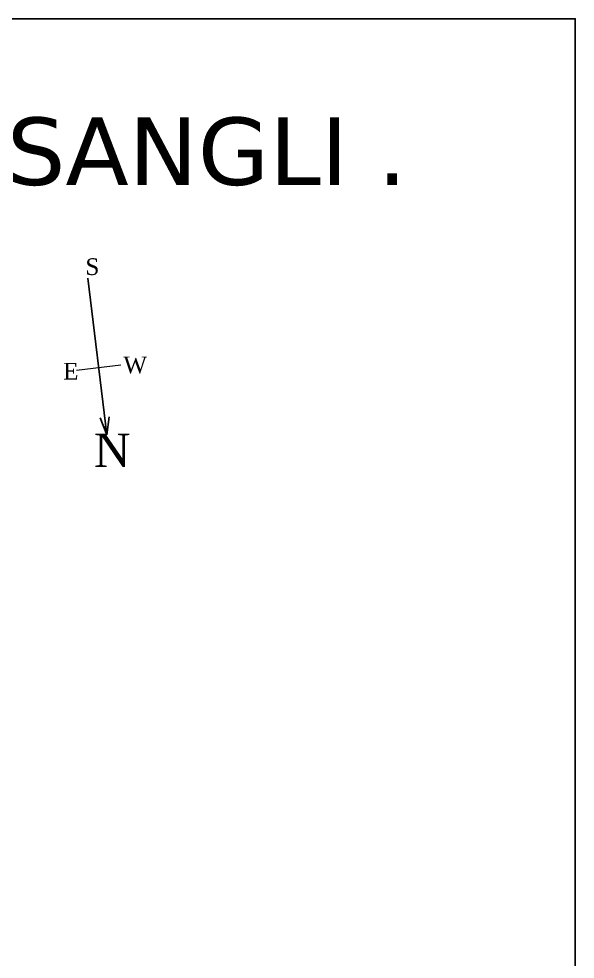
# Model space of a CAD drawing. Header units: inches. Extents: x -40 to 263, y -17 to 199.
# Drawn here: x 198.8 to 262.7, y 90.8 to 198.7 of the extents above; entities that cross this region are included whole.
import ezdxf

# ---------------------------------------------------------------- set-up
doc = ezdxf.new("R2010")
doc.units = ezdxf.units.IN
doc.header["$MEASUREMENT"] = 0
for name, color, linetype, lineweight in [('TEXT', 7, 'Continuous', 15), ('WALL', 7, 'Continuous', 30), ('window', 7, 'Continuous', 13)]:
    doc.layers.add(name, color=color, linetype=linetype, lineweight=lineweight)
doc.styles.add('PRASAD', font='arial.ttf')
doc.dimstyles.get("Standard").update_dxf_attribs({"dimtxt": 0.18, "dimasz": 0.18, "dimexe": 0.18, "dimexo": 0.0625, "dimgap": 0.09, "dimtad": 0, "dimtih": 1, "dimtoh": 1, "dimdec": 4, "dimzin": 0, "dimdsep": 46, "dimtxsty": 'Standard', "dimcen": 0.09, "dimadec": 0, "dimazin": 0, "dimtfac": 1, "dimtdec": 4, "dimtofl": 0, "dimtmove": 0, "dimatfit": 3, "dimfxl": 1, "dimtolj": 1, "dimtzin": 0, "dimarcsym": 0})

msp = doc.modelspace()

# ---------------------------------------------------------------- linework, layer by layer
msp.add_lwpolyline([(-39.55518, 198.66799), (262.71196, 198.66799), (262.71196, -17.13248), (-39.55518, -17.13248)], close=True)
at = {"layer": 'window'}
msp.add_line((210.53079, 158.92417), (205.46153, 158.31322), dxfattribs=at)

# ---------------------------------------------------------------- texts
at = {"layer": 'TEXT', "ltscale": 0.5, "insert": (110.45812, 182.86246), "char_height": 7.7343673, "attachment_point": 5}
msp.add_mtext('{\\fSwis721 BT|b0|i0|c0|p34; \\fVerdana|b0|i0|c0|p34;WALCHAND  COLLEGE OF ENGINEERING,SANGLI .}', dxfattribs=at)
at = {"layer": 'WALL', "insert": (206.47894, 171.18897), "char_height": 1.9147307, "width": 4.8328469, "attachment_point": 1, "style": 'PRASAD'}
msp.add_mtext('{\\fTimes New Roman|b0|i0|c0|p18;S}', dxfattribs=at)
at = {"layer": 'window', "attachment_point": 1, "style": 'PRASAD'}
for s, insert, char_height, width in [('{\\fTimes New Roman|b0|i0|c0|p18;W}', (210.82886, 159.91037), 1.9147307, 4.8328469), ('{\\fTimes New Roman|b0|i0|c0|p18;E}', (203.9193, 159.19135), 1.9147307, 4.8328469), ('{\\fTimes New Roman|b0|i0|c0|p18;N}', (207.46481, 151.06898), 3.8294614, 9.6656937)]:
    msp.add_mtext(s, dxfattribs=dict(at, insert=insert, char_height=char_height, width=width))

# ---------------------------------------------------------------- leaders
at = {"layer": 'window'}
msp.add_leader([(208.92107, 150.94436), (206.75825, 168.89016)], dimstyle='Standard', override={"dimasz": 2, "dimgap": 1, "dimtad": 0, "dimldrblk": 'Open30'}, dxfattribs=at)

doc.saveas('drawing.dxf')
